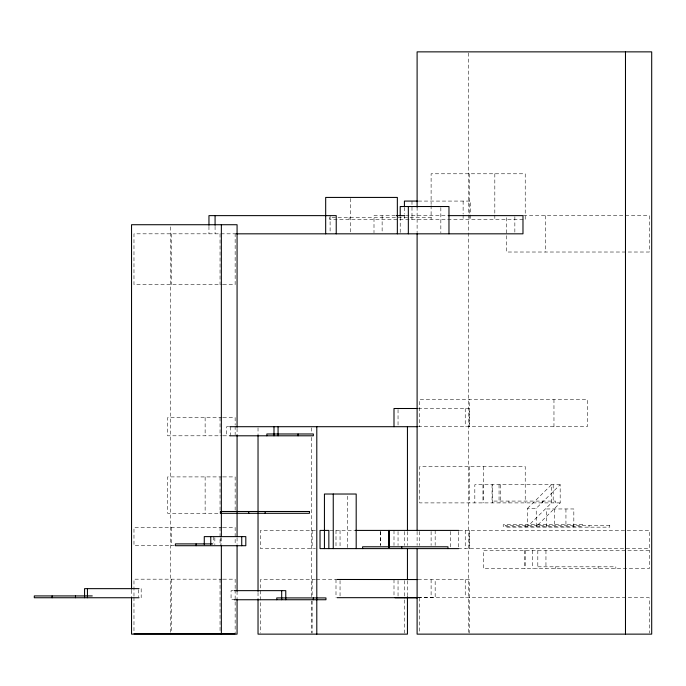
<?xml version="1.0" encoding="UTF-8"?>
<svg xmlns="http://www.w3.org/2000/svg" width="686" height="686" viewBox="0 0 686 686"><rect width="100%" height="100%" fill="white"/><g stroke="black" fill="none" stroke-linecap="round" stroke-linejoin="round"><path stroke-width="0.51" stroke-dasharray="3.43 2.57" d="M527.551 508.343L551.501 484.702L551.501 502.898L527.551 526.539L527.551 508.343L536.229 508.343L560.179 484.702L560.179 502.898L536.229 526.539L536.229 508.343M418.289 201.075L470.699 201.075L470.699 213.912M395.342 215.627L373.999 215.627L373.999 232.751M405.606 215.627L447.624 215.627M523.409 215.627L649.308 215.627L649.308 252.019L506.525 252.019L506.525 215.627M523.135 219.271L329.512 219.271L329.512 217.445L431.511 217.445L431.511 219.271M236.327 233.823L133.976 233.823L133.976 284.639L222.41 284.639M223.061 284.639L235.144 284.639L235.144 233.823M418.254 408.504L469.293 408.504L469.293 426.701L469.241 399.406M222.281 417.603L167.598 417.603L167.598 435.799L222.281 435.799M223.061 417.603L235.144 417.603L235.144 425.097M228.721 426.701L226.612 426.701L226.612 435.799M418.254 426.701L587.302 426.701L587.302 399.406L419.678 399.406L419.678 426.701M223.061 435.799L230.693 435.799M222.281 476.907L167.598 476.907L167.598 513.3L220.043 513.3M223.061 476.907L235.144 476.907L235.144 510.084M560.179 484.702L474.823 484.702L474.823 502.898M560.179 502.898L419.678 502.898L419.678 466.506L525.227 466.506L525.227 502.898M222.41 527.448L133.976 527.448L133.976 545.713L174.355 545.713M223.061 527.448L235.144 527.448L235.144 544.701M315.423 530.415L260.474 530.415L260.474 548.611L315.423 548.611M329.897 530.415L354.662 530.415M459.157 530.415L649.308 530.415L649.308 548.611L459.157 548.611M537.815 566.808L615.839 566.808L615.839 568.634M222.41 579.181L133.976 579.181L133.976 596.306M223.061 579.181L235.144 579.181L235.144 588.811M315.423 579.55L260.474 579.55L260.474 633.067M316.4 579.55L336.629 579.55M418.066 579.481L469.293 579.55L469.241 633.067M233.171 590.646L231.062 590.646L231.062 599.744L235.144 599.744M418.066 597.678L435.164 597.678L435.164 579.481M418.254 597.746L649.308 597.746L649.308 633.067M598.158 566.808L598.158 568.634M589.017 525.339L589.017 527.157M573.83 527.157L573.83 508.961L546.639 508.961L546.639 527.157M565.941 508.961L565.941 527.157M555.506 502.898L555.506 501.08L492.334 501.08L492.334 502.898L492.265 484.702M555.506 566.808L555.506 568.634M554.528 508.961L554.528 527.157M553.962 399.406L553.962 426.701M553.19 484.702L553.19 502.898M545.953 550.438L545.953 568.634M545.576 215.627L545.576 252.019M542.532 501.08L542.532 502.898M539.17 524.721L539.17 526.539M537.815 550.438L537.815 568.634M532.542 550.438L532.542 568.634M525.922 525.339L525.922 527.157M525.227 219.271L525.227 173.781L431.108 173.781L431.108 204.454M525.227 550.438L525.227 568.634M524.413 550.438L524.413 568.634M514.852 216.699L514.852 232.751M508.918 501.08L508.918 502.898M500.394 484.702L500.394 502.898M499.056 484.702L499.056 502.898M494.82 173.781L494.82 213.981M494.82 215.035L494.82 219.271M492.068 484.702L492.068 502.898M483.39 466.506L483.39 502.898M482.953 484.702L482.953 502.898M470.699 214.984L470.699 219.271M469.293 173.781L469.293 213.981M469.293 215.035L469.293 219.271M469.293 548.68L469.293 530.484L469.241 548.611M469.241 466.506L469.241 502.898M468.487 52.933L468.487 633.067M465.237 408.504L465.237 426.701M465.237 530.484L465.237 548.68M465.237 579.55L465.237 597.746M463.119 201.075L463.119 213.912M463.119 214.984L463.119 219.271M458.728 531.487L458.728 547.548M450.599 531.487L450.599 547.548M440.841 207.584L440.841 232.777M435.164 530.415L435.164 545.404M431.108 205.517L431.108 219.271M431.108 531.487L431.108 545.404M431.108 579.481L431.108 597.678M419.678 531.487L419.678 545.404M419.678 597.746L419.678 633.067M417.105 207.061L417.105 232.751M417.105 531.384L417.105 545.293M411.986 201.075L411.986 219.271M411.934 217.445L411.934 219.271M407.441 531.487L407.441 545.387M407.441 580.673L407.441 595.645M404.414 207.489L404.414 213.912M404.414 214.984L404.414 219.271M404.508 531.487L404.508 545.404M404.508 580.613L404.508 598.809M404.508 599.881L404.508 633.067M400.212 217.025L400.212 232.777M398.043 409.576L398.043 425.629M398.043 531.547L398.043 545.464M398.043 580.613L398.043 596.674M393.996 530.484L393.996 545.464M393.996 579.55L393.996 596.674M382.128 215.627L382.128 232.751M380.644 531.487L380.644 545.404M380.421 531.487L380.421 545.404M350.254 198.503L350.254 232.751M349.105 217.445L349.105 219.271M347.373 496.167L347.373 547.548M340.05 530.415L340.05 547.548M340.05 580.553L340.05 596.614M335.994 530.415L335.994 547.548M335.994 579.481L335.994 597.678M330.103 215.627L330.103 232.751M312.147 530.415L312.147 548.611M312.147 579.55L312.147 596.674M312.147 600.953L312.147 633.067M311.341 427.772L311.341 433.115M311.341 437.394L311.341 596.709M311.341 600.987L311.341 633.067M258.03 427.772L258.03 435.258M258.03 592.438L258.03 597.78M237.073 428.356L237.073 433.715M237.073 537.678L237.073 544.109M237.073 591.263L237.073 597.695M235.144 426.169L235.144 434.727M235.144 589.883L235.144 632.698M230.693 426.701L230.693 434.787M221.355 537.678L221.355 544.109M220.48 537.627L220.48 544.701M220.043 233.823L220.043 284.639M220.043 417.603L220.043 435.799M220.043 476.907L220.043 510.084M220.043 527.448L220.043 544.701M220.043 579.181L220.043 632.698M215.078 226.329L215.078 233.823M214.847 537.627L214.847 544.701M213.235 536.615L213.235 542.677M208.956 226.329L208.956 233.823M205.131 417.603L205.131 435.799M205.131 476.907L205.131 513.3M171.474 233.823L171.474 284.639M171.474 527.448L171.474 545.713M171.474 579.181L171.474 632.698M170.66 226.869L170.66 633.067M141.179 588.648L141.179 597.746M138.306 589.66L138.306 596.734M133.976 597.377L133.976 632.698M131.541 590.192L131.541 596.623M582.586 524.721L503.224 524.721L503.224 526.539L582.586 526.539L582.586 524.721M609.76 525.339L505.179 525.339L505.179 527.157L609.76 527.157L609.76 525.339M649.308 550.438L483.39 550.438L483.39 568.634L649.308 568.634L649.308 550.438"/><path stroke-width="1.03" d="M417.32 201.075L404.414 201.075L404.414 206.426M396.405 215.627L404.543 215.627M448.284 215.627L522.981 215.627L522.981 233.823L236.584 233.823M417.388 408.504L393.996 408.504L393.996 426.701M229.776 426.701L417.388 426.701M229.776 435.799L313.356 435.799L313.356 433.981L266.863 433.981L266.863 435.799M355.237 530.415L458.728 530.415M212.763 543.895L175.384 543.895L175.384 545.713L245.811 545.713L245.811 536.615L204.274 536.615L204.274 544.701M458.728 548.611L320.028 548.611L320.028 530.415L328.843 530.415L328.843 548.611M337.066 579.481L417.388 579.55M139.069 588.648L84.567 588.648L84.567 597.746M234.226 590.646L285.77 590.646L285.77 599.744M92.258 595.928L34.3 595.928L34.3 597.746L139.069 597.746M337.066 597.678L417.217 597.678M395.059 597.746L417.388 597.746M234.226 599.744L325.953 599.744L325.953 597.918L276.775 597.918L276.775 599.744M133.976 633.77L235.144 633.77M625.478 51.862L625.478 634.138M448.97 233.823L448.97 206.529L400.212 206.529L400.212 215.979M447.967 548.611L447.967 546.793L362.602 546.793L362.602 548.611M417.105 207.061L417.105 51.862L651.7 51.862L651.7 634.138L417.105 634.138L417.105 548.508M417.105 233.823L417.105 530.312M408.341 206.529L408.341 233.823M407.441 426.701L407.441 530.415M407.441 548.594L407.441 579.601M407.441 596.709L407.441 634.138L258.03 634.138L258.03 598.852M401.773 546.793L401.773 548.611M397.348 233.823L397.348 197.431L325.679 197.431L325.679 233.823M389.236 530.415L389.236 547.548M388.773 530.415L388.773 547.548M356.188 548.611L356.188 494.023L324.435 494.023L324.435 548.611M336.226 233.823L336.226 215.627L208.956 215.627L208.956 225.265M333.25 494.023L333.25 548.611M316.795 426.701L316.795 634.138M313.356 597.918L313.356 599.744M298.058 433.981L298.058 435.799M281.689 590.646L281.689 599.744M278.07 426.701L278.07 435.799M273.988 426.701L273.988 435.799M265.148 511.482L265.148 513.3M258.03 435.258L258.03 591.366M248.761 511.482L248.761 513.3M241.738 536.615L241.738 545.713M237.073 427.284L237.073 224.725L131.541 224.725L131.541 589.12M237.073 434.787L237.073 536.606M237.073 545.181L237.073 591.263M237.073 598.767L237.073 634.138L131.541 634.138L131.541 597.695M221.355 224.725L221.355 536.606M221.355 545.181L221.355 634.138M215.078 215.627L215.078 225.265M210.765 536.615L210.765 544.701M196.085 543.895L196.085 545.713M87.439 588.648L87.439 597.746M75.494 595.928L75.494 597.746M52.11 595.928L52.11 597.746M309.446 511.482L220.343 511.482L220.343 513.3L309.446 513.3L309.446 511.482"/></g></svg>
